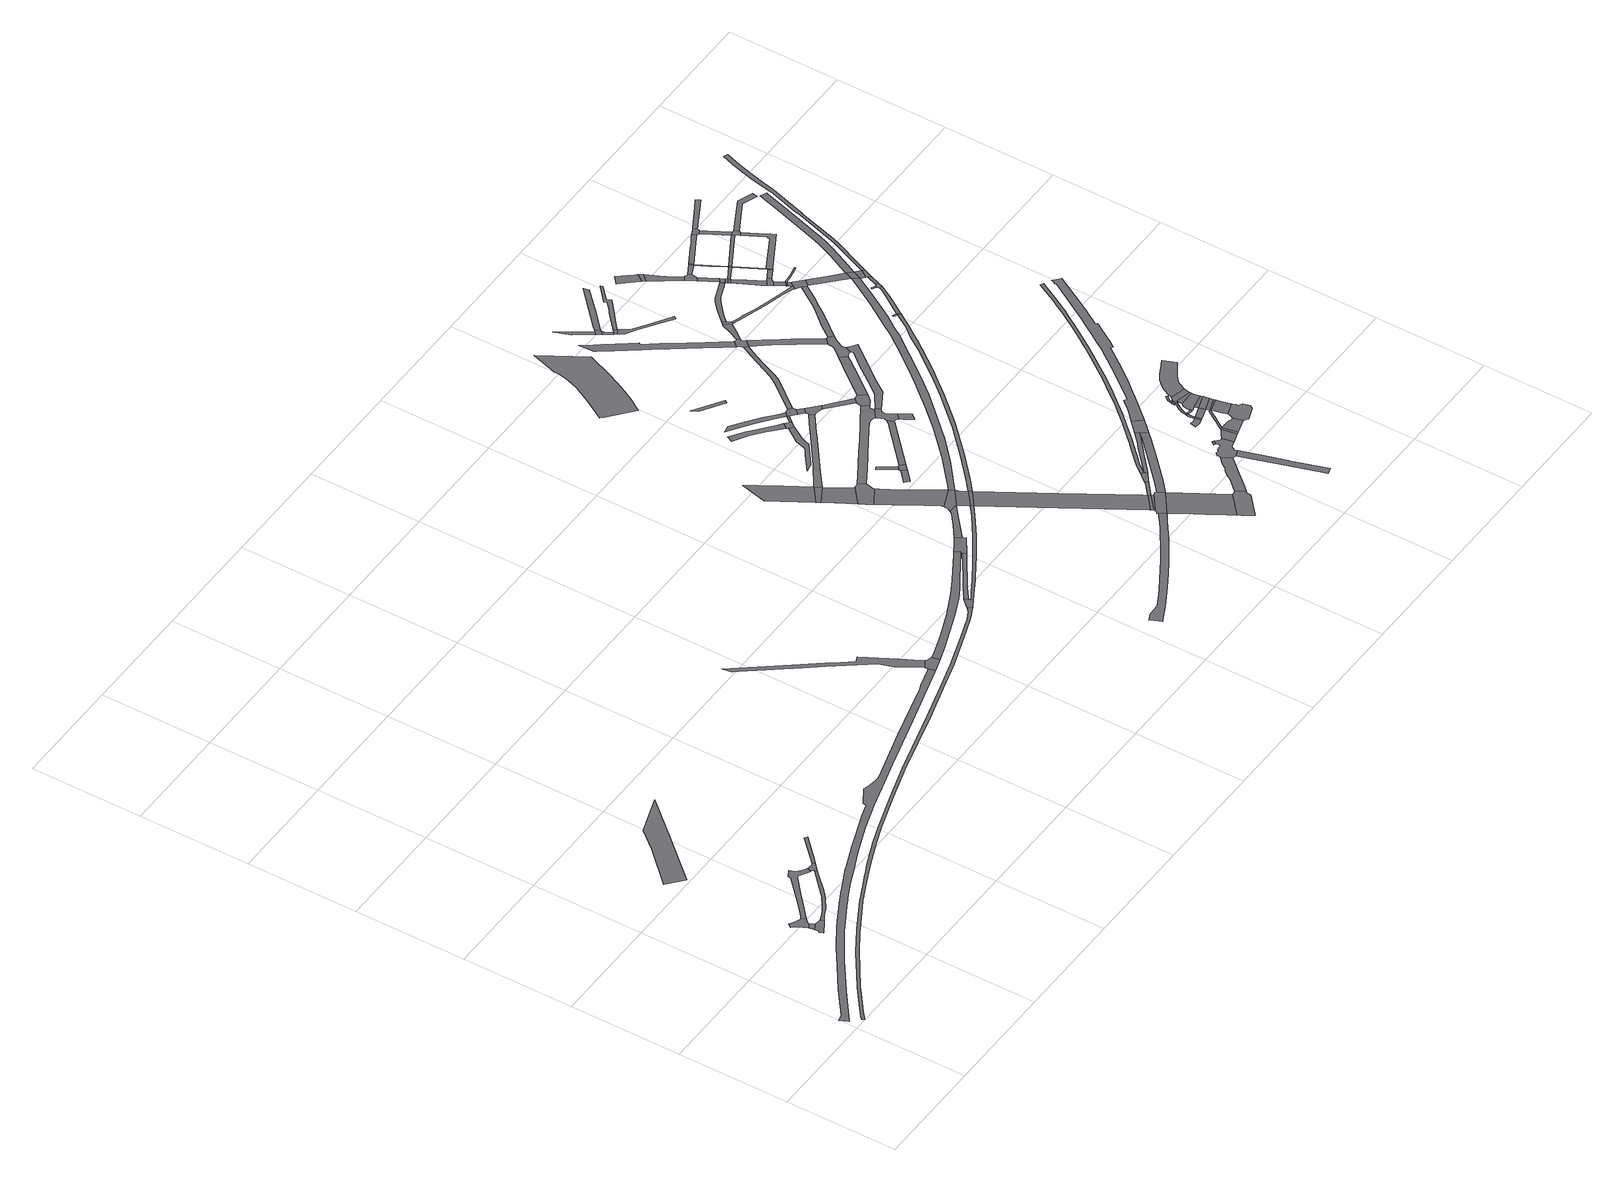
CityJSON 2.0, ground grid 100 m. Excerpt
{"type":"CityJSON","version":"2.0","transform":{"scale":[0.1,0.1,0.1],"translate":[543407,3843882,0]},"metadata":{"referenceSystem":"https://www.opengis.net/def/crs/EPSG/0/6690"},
"CityObjects":{
"road1":{"type":"Road","geometry":[{"type":"MultiSurface","lod":"1","boundaries":[[[0,1,2,3,4,5,6,7,8,9,10,11,12,13,14]]]}]},
"road2":{"type":"Road","geometry":[{"type":"MultiSurface","lod":"1","boundaries":[[[15,16,11,10,17,18,19,20]]]}]},
"road3":{"type":"Road","geometry":[{"type":"MultiSurface","lod":"1","boundaries":[[[21,22,20,19,23,24,25,26,27,28,29,30]]]}]},
"road4":{"type":"Road","geometry":[{"type":"MultiSurface","lod":"1","boundaries":[[[31,32,33,34,35,36,37,38,39,40,41,42,43,14,13,44,45,46,47,48,49,50,51,52,53,54,55,56]]]}]},
"road5":{"type":"Road","geometry":[{"type":"MultiSurface","lod":"1","boundaries":[[[57,58,59,60,61,62,63,64,65,66,67,30,29,68,69,70,71,72,73,74,75,76,77,78,79]]]}]},
"road6":{"type":"Road","attributes":{"RoadStructureAttribute.sectionType":"1"},"geometry":[{"type":"MultiSurface","lod":"1","boundaries":[[[80,81,82,83,84,85]]]}]},
"road7":{"type":"Road","geometry":[{"type":"MultiSurface","lod":"1","boundaries":[[[86,87,88,56,55,89,90,91,57,79,92]]]}]},
"road8":{"type":"Road","geometry":[{"type":"MultiSurface","lod":"1","boundaries":[[[93,94,95,96,97,86,92]]]}]},
"road9":{"type":"Road","attributes":{"RoadStructureAttribute.sectionType":"1"},"geometry":[{"type":"MultiSurface","lod":"1","boundaries":[[[98,99,100,101,102,103,104,105,106,107,108,109,110,111,112,113,114,115,116,117,118,119,120,121,122,123,124,125,126,127,128,129,130,131,132,133,134,135,136,137,138,139,140,141,142,143,144,145,146,147,148,149,150,151,152,153,154]]]}]},
"road10":{"type":"Road","attributes":{"RoadStructureAttribute.sectionType":"1"},"geometry":[{"type":"MultiSurface","lod":"1","boundaries":[[[155,156,157,158,159,160,161,162,163,164,165,166,167,168,169,170,171,172,173,174,175,176,177,178,179,180,181,182,183,184,185,186,187,188,189,190,191,192,193,194,195,196,197,198,199,200,201,202,203,204,205,206,207,208,209]]]}]},
"road11":{"type":"Road","attributes":{"RoadStructureAttribute.sectionType":"1"},"geometry":[{"type":"MultiSurface","lod":"1","boundaries":[[[210,211,212,213,214,215,216,217,218,219,220,221,222,223,224,225]]]}]},
"road12":{"type":"Road","geometry":[{"type":"MultiSurface","lod":"1","boundaries":[[[226,227,225,224,228,98,154,229,230]]]}]},
"road13":{"type":"Road","attributes":{"RoadStructureAttribute.sectionType":"1"},"geometry":[{"type":"MultiSurface","lod":"1","boundaries":[[[231,232,233,234,235,236,237,238,239,230,229,240,241,242,243,244,245]]]}]},
"road14":{"type":"Road","geometry":[{"type":"MultiSurface","lod":"1","boundaries":[[[246,247,155,209,248,249,250,251]]]}]},
"road15":{"type":"Road","attributes":{"RoadStructureAttribute.sectionType":"1"},"geometry":[{"type":"MultiSurface","lod":"1","boundaries":[[[252,253,254,246,251,255,256,257,258,259,260,261]]]}]},
"road16":{"type":"Road","attributes":{"RoadStructureAttribute.sectionType":"1"},"geometry":[{"type":"MultiSurface","lod":"1","boundaries":[[[262,263,264,265,266,267,268,269,270,249,248,271,272,273,274,275,276,277,278]]]}]},
"road17":{"type":"Road","geometry":[{"type":"MultiSurface","lod":"1","boundaries":[[[279,280,281,231,245,252,261,282,283]]]}]},
"road18":{"type":"Road","attributes":{"function":"3","RoadStructureAttribute.sectionType":"1"},"geometry":[{"type":"MultiSurface","lod":"1","boundaries":[[[284,285,286,287,288,289,290,291,292,293,294,295,296,297,298,299,300,301,302,303,304,305,306,307,308,309,310,311,312,313,314,315,316,317,318,319,320,321]]]}]},
"road19":{"type":"Road","attributes":{"function":"2","RoadStructureAttribute.sectionType":"1"},"geometry":[{"type":"MultiSurface","lod":"1","boundaries":[[[322,323,324,325,326,327]]]}]},
"road20":{"type":"Road","attributes":{"RoadStructureAttribute.sectionType":"1"},"geometry":[{"type":"MultiSurface","lod":"1","boundaries":[[[328,329,330,279,283,331,332]]]}]},
"road21":{"type":"Road","geometry":[{"type":"MultiSurface","lod":"1","boundaries":[[[327,326,333,334]]]}]},
"road22":{"type":"Road","attributes":{"function":"2","RoadStructureAttribute.sectionType":"1"},"geometry":[{"type":"MultiSurface","lod":"1","boundaries":[[[335,336,337,334,333,338,339,340]]]}]},
"road23":{"type":"Road","geometry":[{"type":"MultiSurface","lod":"1","boundaries":[[[341,342,340,339,343,344,345,346,347,348,349,350]]]}]},
"road24":{"type":"Road","attributes":{"function":"2","RoadStructureAttribute.sectionType":"1"},"geometry":[{"type":"MultiSurface","lod":"1","boundaries":[[[351,352,353,346,345,354,355,356,357,358,359]]]}]},
"road25":{"type":"Road","geometry":[{"type":"MultiSurface","lod":"1","boundaries":[[[359,358,360,361,328,332,362]]]}]},
"road26":{"type":"Road","attributes":{"RoadStructureAttribute.sectionType":"1"},"geometry":[{"type":"MultiSurface","lod":"1","boundaries":[[[363,364,365,362,332,366,367,262,368]]]}]},
"road27":{"type":"Road","geometry":[{"type":"MultiSurface","lod":"1","boundaries":[[[368,262,278,369]]]}]},
"road28":{"type":"Road","geometry":[{"type":"MultiSurface","lod":"1","boundaries":[[[370,371,372,373]]]}]},
"road29":{"type":"Road","geometry":[{"type":"MultiSurface","lod":"1","boundaries":[[[374,375,376,377,378]]]}]},
"road30":{"type":"Road","attributes":{"function":"2","RoadStructureAttribute.sectionType":"7"},"geometry":[{"type":"MultiSurface","lod":"1","boundaries":[[[379,380,369,278,381,382,383]]]}]},
"road31":{"type":"Road","attributes":{"RoadStructureAttribute.sectionType":"1"},"geometry":[{"type":"MultiSurface","lod":"1","boundaries":[[[384,385,386,387,388,389,390,391,392,393,394,395,396,397]]]}]},
"road32":{"type":"Road","attributes":{"RoadStructureAttribute.sectionType":"1"},"geometry":[{"type":"MultiSurface","lod":"1","boundaries":[[[398,399,400,401,327,334,402,403,404,405]]]}]},
"road33":{"type":"Road","geometry":[{"type":"MultiSurface","lod":"1","boundaries":[[[406,407,378,377,408,370,373,409]]]}]},
"road34":{"type":"Road","attributes":{"RoadStructureAttribute.sectionType":"1"},"geometry":[{"type":"MultiSurface","lod":"1","boundaries":[[[410,411,412,413,414,415,416,417,418]]]}]},
"road35":{"type":"Road","geometry":[{"type":"MultiSurface","lod":"1","boundaries":[[[383,382,419,420]]]}]},
"road36":{"type":"Road","attributes":{"function":"2","RoadStructureAttribute.sectionType":"7"},"geometry":[{"type":"MultiSurface","lod":"1","boundaries":[[[421,420,419,422,423,424]]]}]},
"road37":{"type":"Road","attributes":{"RoadStructureAttribute.sectionType":"1"},"geometry":[{"type":"MultiSurface","lod":"1","boundaries":[[[425,426,427,428,429,341,350,430,431,432,433,434,435,436,437,438,439,440,441]]]}]},
"road38":{"type":"Road","attributes":{"RoadStructureAttribute.sectionType":"1"},"geometry":[{"type":"MultiSurface","lod":"1","boundaries":[[[442,443,444,445,446,447,448,449,450,451,452,453,454]]]}]},
"road39":{"type":"Road","geometry":[{"type":"MultiSurface","lod":"1","boundaries":[[[455,456,457,458,459,424,423,460,461,462,463,464,284,321,465,466]]]}]},
"road40":{"type":"Road","geometry":[{"type":"MultiSurface","lod":"1","boundaries":[[[418,417,467,384,397,468,469,470]]]}]},
"road41":{"type":"Road","attributes":{"RoadStructureAttribute.sectionType":"1"},"geometry":[{"type":"MultiSurface","lod":"1","boundaries":[[[471,472,473,474,475,476,477,478,479,480,481,482,483,484,485]]]}]},
"road42":{"type":"Road","attributes":{"function":"2","RoadStructureAttribute.sectionType":"1"},"geometry":[{"type":"MultiSurface","lod":"1","boundaries":[[[465,321,486,487,488,489,490,491,492,493,494,495,496,497]]]}]},
"road43":{"type":"Road","attributes":{"RoadStructureAttribute.sectionType":"1"},"geometry":[{"type":"MultiSurface","lod":"1","boundaries":[[[498,499,500,501]]]}]},
"road44":{"type":"Road","geometry":[{"type":"MultiSurface","lod":"1","boundaries":[[[502,503,406,409,504,505]]]}]},
"road45":{"type":"Road","attributes":{"RoadStructureAttribute.sectionType":"1"},"geometry":[{"type":"MultiSurface","lod":"1","boundaries":[[[453,470,469,506,507]]]}]},
"road46":{"type":"Road","attributes":{"RoadStructureAttribute.sectionType":"1"},"geometry":[{"type":"MultiSurface","lod":"1","boundaries":[[[508,509,510,383,420,511,512]]]}]},
"road47":{"type":"Road","geometry":[{"type":"MultiSurface","lod":"1","boundaries":[[[513,514,515,497,496,516,517,518,519,520]]]}]},
"road48":{"type":"Road","geometry":[{"type":"MultiSurface","lod":"1","boundaries":[[[521,454,453,507,522,523,524]]]}]},
"road49":{"type":"Road","attributes":{"RoadStructureAttribute.sectionType":"1"},"geometry":[{"type":"MultiSurface","lod":"1","boundaries":[[[523,522,525,526]]]}]},
"road50":{"type":"Road","geometry":[{"type":"MultiSurface","lod":"1","boundaries":[[[527,528,529,508,512,530,531,532]]]}]},
"road51":{"type":"Road","geometry":[{"type":"MultiSurface","lod":"1","boundaries":[[[526,525,533,398,405,534,535,536]]]}]},
"road52":{"type":"Road","geometry":[{"type":"MultiSurface","lod":"1","boundaries":[[[537,438,437,538,539,540,541,502,505,542,543,544,545,546,547,548,549]]]}]},
"road53":{"type":"Road","attributes":{"RoadStructureAttribute.sectionType":"1"},"geometry":[{"type":"MultiSurface","lod":"1","boundaries":[[[550,536,535,551,552,553]]]}]},
"road54":{"type":"Road","geometry":[{"type":"MultiSurface","lod":"1","boundaries":[[[554,555,556,544,543]]]}]},
"road55":{"type":"Road","attributes":{"function":"3","RoadStructureAttribute.sectionType":"1"},"geometry":[{"type":"MultiSurface","lod":"1","boundaries":[[[557,558,559,560,561,562,563,466,465,564,565,566,567,568,569,570,571]]]}]},
"road56":{"type":"Road","attributes":{"RoadStructureAttribute.sectionType":"1"},"geometry":[{"type":"MultiSurface","lod":"1","boundaries":[[[572,573,574,575,576,577,578,579,580,513,520,581,582,583]]]}]},
"road57":{"type":"Road","geometry":[{"type":"MultiSurface","lod":"1","boundaries":[[[584,553,552,425,441,585,586]]]}]},
"road58":{"type":"Road","attributes":{"RoadStructureAttribute.sectionType":"1"},"geometry":[{"type":"MultiSurface","lod":"1","boundaries":[[[587,588,589,590,591,592,532,531,593,594,595,596,557]]]}]},
"road59":{"type":"Road","attributes":{"RoadStructureAttribute.sectionType":"1"},"geometry":[{"type":"MultiSurface","lod":"1","boundaries":[[[597,598,599,600,601,602,603,521,524,604,605,606,607,608,609]]]}]},
"road60":{"type":"Road","attributes":{"RoadStructureAttribute.sectionType":"1"},"geometry":[{"type":"MultiSurface","lod":"1","boundaries":[[[610,611,612,613,614,615]]]}]},
"road61":{"type":"Road","attributes":{"RoadStructureAttribute.sectionType":"1"},"geometry":[{"type":"MultiSurface","lod":"1","boundaries":[[[616,617,618,619,620,621,622,623,624,625,626,627,628,368,369,629,630,631,632,633,634,635,636,637,638,639,640,641,642]]]}]},
"road62":{"type":"Road","geometry":[{"type":"MultiSurface","lod":"1","boundaries":[[[643,615,614,644,645,646]]]}]},
"road63":{"type":"Road","attributes":{"RoadStructureAttribute.sectionType":"1"},"geometry":[{"type":"MultiSurface","lod":"1","boundaries":[[[647,648,649,650,651,652,653,654,655,656,657,658,659,660,661,662,663,664,665,666,667,668,669,670]]]}]},
"road64":{"type":"Road","attributes":{"RoadStructureAttribute.sectionType":"1"},"geometry":[{"type":"MultiSurface","lod":"1","boundaries":[[[671,672,673,674,645,644,675,676,677,678]]]}]},
"road65":{"type":"Road","geometry":[{"type":"MultiSurface","lod":"1","boundaries":[[[679,680,678,677,681,682]]]}]},
"road66":{"type":"Road","attributes":{"RoadStructureAttribute.sectionType":"1"},"geometry":[{"type":"MultiSurface","lod":"1","boundaries":[[[683,684,685,686,687,688,689,690,691,692,693,694,695]]]}]},
"road67":{"type":"Road","attributes":{"RoadStructureAttribute.sectionType":"1"},"geometry":[{"type":"MultiSurface","lod":"1","boundaries":[[[696,697,584,586,698,699,700]]]}]},
"road68":{"type":"Road","geometry":[{"type":"MultiSurface","lod":"1","boundaries":[[[701,702,703,704,705,706,707,708,709,710,711,712,713,714,715,716,717,718,719,720,721,722,723,724,725,726,727,728,729,730,572,583,688,687,731,732,733,734]]]}]},
"road69":{"type":"Road","attributes":{"RoadStructureAttribute.sectionType":"1"},"geometry":[{"type":"MultiSurface","lod":"1","boundaries":[[[735,736,737,738,739,740,741,742,743,744,745,746,747,359,362,748,749,750,751,752,753,754,755,756,757,758,759,760,761,762,763]]]}]},
"road70":{"type":"Road","geometry":[{"type":"MultiSurface","lod":"1","boundaries":[[[764,765,766,767,768,769,770,771,772,773,774,537,549]]]}]},
"road71":{"type":"Road","geometry":[{"type":"MultiSurface","lod":"1","boundaries":[[[775,776,704,703]]]}]},
"road72":{"type":"Road","geometry":[{"type":"MultiSurface","lod":"1","boundaries":[[[777,778,779,587,557,571,780,781]]]}]},
"road73":{"type":"Road","attributes":{"RoadStructureAttribute.sectionType":"1"},"geometry":[{"type":"MultiSurface","lod":"1","boundaries":[[[782,783,784,785,786,787,788,789,790,682,681]]]}]},
"road74":{"type":"Road","geometry":[{"type":"MultiSurface","lod":"1","boundaries":[[[791,792,793,670,669,794,795,597,609,796,797,798,799,800]]]}]},
"road75":{"type":"Road","attributes":{"RoadStructureAttribute.sectionType":"1"},"geometry":[{"type":"MultiSurface","lod":"1","boundaries":[[[801,802,803,643,646,804,805,806,807]]]}]},
"road76":{"type":"Road","attributes":{"RoadStructureAttribute.sectionType":"1"},"geometry":[{"type":"MultiSurface","lod":"1","boundaries":[[[808,809,810,811,734,733,812]]]}]},
"road77":{"type":"Road","attributes":{"RoadStructureAttribute.sectionType":"1"},"geometry":[{"type":"MultiSurface","lod":"1","boundaries":[[[813,814,815,816,817,818,679,682,819,820,821,822,823,824,825]]]}]},
"road78":{"type":"Road","geometry":[{"type":"MultiSurface","lod":"1","boundaries":[[[826,808,812,827,828]]]}]},
"road79":{"type":"Road","attributes":{"RoadStructureAttribute.sectionType":"1"},"geometry":[{"type":"MultiSurface","lod":"1","boundaries":[[[829,830,831,796,609,832,833,834,835,836]]]}]},
"road80":{"type":"Road","attributes":{"RoadStructureAttribute.sectionType":"1"},"geometry":[{"type":"MultiSurface","lod":"1","boundaries":[[[837,838,839,800,799,840,841,842]]]}]},
"road81":{"type":"Road","geometry":[{"type":"MultiSurface","lod":"1","boundaries":[[[843,844,845,846,847,848,849,850,851,852]]]}]},
"road82":{"type":"Road","geometry":[{"type":"MultiSurface","lod":"1","boundaries":[[[836,835,853,696,700,854,855,769,768,856,857,858,859,860]]]}]},
"road83":{"type":"Road","geometry":[{"type":"MultiSurface","lod":"1","boundaries":[[[861,843,852,862]]]}]},
"road84":{"type":"Road","geometry":[{"type":"MultiSurface","lod":"1","boundaries":[[[863,864,865,866,843,861,867,868,869,870]]]}]},
"road85":{"type":"Road","attributes":{"RoadStructureAttribute.sectionType":"1"},"geometry":[{"type":"MultiSurface","lod":"1","boundaries":[[[871,872,873,874,875,876,877,878,879,880,881,828,827,882,883]]]}]},
"road86":{"type":"Road","geometry":[{"type":"MultiSurface","lod":"1","boundaries":[[[884,837,842,885,886,887]]]}]},
"road87":{"type":"Road","geometry":[{"type":"MultiSurface","lod":"1","boundaries":[[[888,863,870,889]]]}]},
"road88":{"type":"Road","geometry":[{"type":"MultiSurface","lod":"1","boundaries":[[[890,891,892,893,894,826,828,895,896,897,898,899]]]}]},
"road89":{"type":"Road","geometry":[{"type":"MultiSurface","lod":"1","boundaries":[[[900,901,902,903,904,905,889,870,906,907,908,909,910]]]}]},
"road90":{"type":"Road","geometry":[{"type":"MultiSurface","lod":"1","boundaries":[[[911,861,862,912]]]}]},
"road91":{"type":"Road","geometry":[{"type":"MultiSurface","lod":"1","boundaries":[[[913,914,915,916,888,889,917,918,919,920]]]}]},
"road92":{"type":"Road","geometry":[{"type":"MultiSurface","lod":"1","boundaries":[[[921,913,920,922,923]]]}]},
"road93":{"type":"Road","geometry":[{"type":"MultiSurface","lod":"1","boundaries":[[[924,925,921,923,926,927,928]]]}]},
"road94":{"type":"Road","geometry":[{"type":"MultiSurface","lod":"1","boundaries":[[[929,924,928,930]]]}]},
"road95":{"type":"Road","geometry":[{"type":"MultiSurface","lod":"1","boundaries":[[[931,932,923,922]]]}]},
"road96":{"type":"Road","geometry":[{"type":"MultiSurface","lod":"1","boundaries":[[[930,928,933,934]]]}]},
"road97":{"type":"Road","geometry":[{"type":"MultiSurface","lod":"1","boundaries":[[[935,936,937,938,939,940,929,930]]]}]},
"road98":{"type":"Road","geometry":[{"type":"MultiSurface","lod":"1","boundaries":[[[941,942,943,944,945,946,947,900,910,948,949,950,951]]]}]},
"road99":{"type":"Road","geometry":[{"type":"MultiSurface","lod":"1","boundaries":[[[952,953,954,955,956,957,958,883,882,959,960,961,962]]]}]},
"road100":{"type":"Road","attributes":{"RoadStructureAttribute.sectionType":"1"},"geometry":[{"type":"MultiSurface","lod":"1","boundaries":[[[963,964,899,965,966,967,955,954]]]}]},
"road101":{"type":"Road","attributes":{"RoadStructureAttribute.sectionType":"1"},"geometry":[{"type":"MultiSurface","lod":"1","boundaries":[[[968,912,890,969]]]}]},
"road102":{"type":"Road","geometry":[{"type":"MultiSurface","lod":"1","boundaries":[[[969,890,899,964]]]}]},
"road103":{"type":"Road","geometry":[{"type":"MultiSurface","lod":"1","boundaries":[[[970,911,912,968]]]}]},
"road104":{"type":"Road","attributes":{"RoadStructureAttribute.sectionType":"1"},"geometry":[{"type":"MultiSurface","lod":"1","boundaries":[[[951,950,911,970]]]}]},
"road105":{"type":"Road","attributes":{"RoadStructureAttribute.sectionType":"1"},"geometry":[{"type":"MultiSurface","lod":"1","boundaries":[[[971,972,943,942,973]]]}]},
"road106":{"type":"Road","attributes":{"RoadStructureAttribute.sectionType":"1"},"geometry":[{"type":"MultiSurface","lod":"1","boundaries":[[[974,975,976,977,978,979,980,981,982,983,984,985,986,987,988,989,990,991,992,993,994,995,996,997,998,999,527,532,1000,1001,1002,1003,1004,1005,1006,1007,1008,1009,1010,1011,1012,1013,1014,1015,1016,1017,1018,1019,1020,1021,1022,1023,1024,1025,1026,1027]]]}]},
"road107":{"type":"Road","geometry":[{"type":"MultiSurface","lod":"1","boundaries":[[[1028,1029,1030,1031,934,933,1032,1033,971,973,1034,1035]]]}]},
"road108":{"type":"Road","attributes":{"RoadStructureAttribute.sectionType":"1"},"geometry":[{"type":"MultiSurface","lod":"1","boundaries":[[[1036,1037,1038,1039,1040,1041,1042,1043,884,887,1044,1045,1046,1047,1048,1049,1050,1051]]]}]},
"road109":{"type":"Road","attributes":{"RoadStructureAttribute.sectionType":"1"},"geometry":[{"type":"MultiSurface","lod":"1","boundaries":[[[1052,1053,1054,1055,1056,1057]]]}]},
"road110":{"type":"Road","attributes":{"RoadStructureAttribute.sectionType":"1"},"geometry":[{"type":"MultiSurface","lod":"1","boundaries":[[[1058,1059,1060,1061,1062,1063,1064,886,885,1065,1066,1067,1068,1069,1070,1071,1072,1073,1074]]]}]},
"road111":{"type":"Road","geometry":[{"type":"MultiSurface","lod":"1","boundaries":[[[1057,1056,1075,1076]]]}]},
"road112":{"type":"Road","attributes":{"RoadStructureAttribute.sectionType":"1"},"geometry":[{"type":"MultiSurface","lod":"1","boundaries":[[[1077,1078,1079,1080,1081,1082,860,859,1083,1084,1085,1086,1087,1088,1089]]]}]},
"road113":{"type":"Road","attributes":{"RoadStructureAttribute.sectionType":"1"},"geometry":[{"type":"MultiSurface","lod":"1","boundaries":[[[1090,1091,1092,1093,1094,1095,1096,1076,1075,1097,1098,1099,1100,1101,1102,1103]]]}]},
"road114":{"type":"Road","geometry":[{"type":"MultiSurface","lod":"1","boundaries":[[[1104,1105,1106,1107,1108,1109,1110,1111,1112,1113,1028,1035,1114,1115,1116,1117,1118,1119,1120,1121]]]}]},
"road115":{"type":"Road","geometry":[{"type":"MultiSurface","lod":"1","boundaries":[[[1122,1123,1103,1102,1124,1125,1126,1127,1128]]]}]},
"road116":{"type":"Road","attributes":{"RoadStructureAttribute.sectionType":"1"},"geometry":[{"type":"MultiSurface","lod":"1","boundaries":[[[1129,1125,1124,1130,1131]]]}]},
"road117":{"type":"Road","geometry":[{"type":"MultiSurface","lod":"1","boundaries":[[[1132,1133,616,1134]]]}]},
"road118":{"type":"Road","geometry":[{"type":"MultiSurface","lod":"1","boundaries":[[[1135,1136,1131,1130,1036,1051,1137],[1138,1139,1140,1141]]]}]},
"road119":{"type":"Road","geometry":[{"type":"MultiSurface","lod":"1","boundaries":[[[1142,1135,1137,1143,1144]]]}]},
"road120":{"type":"Road","geometry":[{"type":"MultiSurface","lod":"1","boundaries":[[[1144,1143,1145,1146]]]}]},
"road121":{"type":"Road","geometry":[{"type":"MultiSurface","lod":"1","boundaries":[[[1134,616,642,1147]]]}]},
"road122":{"type":"Road","attributes":{"RoadStructureAttribute.sectionType":"1"},"geometry":[{"type":"MultiSurface","lod":"1","boundaries":[[[1148,1149,1150,1151,1146,1145,1152,1153,1154]]]}]},
"road123":{"type":"Road","attributes":{"function":"3","RoadStructureAttribute.sectionType":"1"},"geometry":[{"type":"MultiSurface","lod":"1","boundaries":[[[1155,1156,1157,1158,1159,1160,1161,1162,1163,1164,1165,1166,1167,1168,1169,1170,1171,1172,1173,777,781,1174,1175,1176,1177,1178,1179,1180,1181,1182,1183,1184,1185,1186,1187,1188,1189,1190,1191,1192,1193]]]}]},
"road124":{"type":"Road","attributes":{"RoadStructureAttribute.sectionType":"1"},"geometry":[{"type":"MultiSurface","lod":"1","boundaries":[[[1194,1128,1127,1195]]]}]},
"road125":{"type":"Road","geometry":[{"type":"MultiSurface","lod":"1","boundaries":[[[1196,1197,1154,1153,1198,1199,1200,1201]]]}]},
"road126":{"type":"Road","attributes":{"RoadStructureAttribute.sectionType":"1"},"geometry":[{"type":"MultiSurface","lod":"1","boundaries":[[[1202,1199,1198,1203,1204]]]}]},
"road127":{"type":"Road","attributes":{"RoadStructureAttribute.sectionType":"1"},"geometry":[{"type":"MultiSurface","lod":"1","boundaries":[[[1205,1144,1146,1206]]]}]},
"road128":{"type":"Road","geometry":[{"type":"MultiSurface","lod":"1","boundaries":[[[1207,1204,1203,1208,1209]]]}]},
"road129":{"type":"Road","attributes":{"RoadStructureAttribute.sectionType":"1"},"geometry":[{"type":"MultiSurface","lod":"1","boundaries":[[[1210,1209,1208,1211,1074,1212]]]}]},
"road130":{"type":"Road","geometry":[{"type":"MultiSurface","lod":"1","boundaries":[[[1213,1194,1195,1214]]]}]},
"road131":{"type":"Road","geometry":[{"type":"MultiSurface","lod":"1","boundaries":[[[1215,1212,1074,1073,1077,1089,1216,1217]]]}]},
"road132":{"type":"Road","attributes":{"RoadStructureAttribute.sectionType":"1"},"geometry":[{"type":"MultiSurface","lod":"1","boundaries":[[[1218,1214,1195,1219,1220,1221]]]}]},
"road133":{"type":"Road","attributes":{"RoadStructureAttribute.sectionType":"1"},"geometry":[{"type":"MultiSurface","lod":"1","boundaries":[[[1222,1223,1224,1225,1134,1147,1226,1227,1228,1229,1230]]]}]},
"road134":{"type":"Road","geometry":[{"type":"MultiSurface","lod":"1","boundaries":[[[1221,1220,1231,1205,1206,1232]]]}]},
"road135":{"type":"Road","geometry":[{"type":"MultiSurface","lod":"1","boundaries":[[[1233,1196,1201,1234]]]}]},
"road136":{"type":"Road","attributes":{"RoadStructureAttribute.sectionType":"1"},"geometry":[{"type":"MultiSurface","lod":"1","boundaries":[[[1232,1206,1235,1233,1234,1236,1237]]]}]},
"road137":{"type":"Road","geometry":[{"type":"MultiSurface","lod":"1","boundaries":[[[1238,1239,1240,1241,1242,1243,1244,1207,1209]]]}]},
"road138":{"type":"Road","attributes":{"RoadStructureAttribute.sectionType":"1"},"geometry":[{"type":"MultiSurface","lod":"1","boundaries":[[[1245,1246,1217,1216,1247,1248,1249]]]}]},
"road139":{"type":"Road","geometry":[{"type":"MultiSurface","lod":"1","boundaries":[[[1250,1251,1252,1253]]]}]},
"road140":{"type":"Road","attributes":{"RoadStructureAttribute.sectionType":"1"},"geometry":[{"type":"MultiSurface","lod":"1","boundaries":[[[1254,1255,1256,1257,1213,1214,1258,1259]]]}]},
"road141":{"type":"Road","geometry":[{"type":"MultiSurface","lod":"1","boundaries":[[[1260,1261,1262,1253,1252,1263,1264,1222,1230,1265]]]}]},
"road142":{"type":"Road","attributes":{"RoadStructureAttribute.sectionType":"1"},"geometry":[{"type":"MultiSurface","lod":"1","boundaries":[[[1266,1260,1265,1267]]]}]},
"road143":{"type":"Road","geometry":[{"type":"MultiSurface","lod":"1","boundaries":[[[1249,1248,735,763,1268]]]}]},
"road144":{"type":"Road","attributes":{"RoadStructureAttribute.sectionType":"1"},"geometry":[{"type":"MultiSurface","lod":"1","boundaries":[[[1269,1221,1232,1270]]]}]},
"road145":{"type":"Road","attributes":{"RoadStructureAttribute.sectionType":"7"},"geometry":[{"type":"MultiSurface","lod":"1","boundaries":[[[1271,1272,1268,763,1273,1274]]]}]},
"road146":{"type":"Road","geometry":[{"type":"MultiSurface","lod":"1","boundaries":[[[1274,1273,1266,1267,1275]]]}]},
"road147":{"type":"Road","attributes":{"RoadStructureAttribute.sectionType":"1"},"geometry":[{"type":"MultiSurface","lod":"1","boundaries":[[[1276,1277,1278,1279,1280,1281,1282,1283,1284,1285,1286,1287,1288,1289,1237,1236]]]}]},
"road148":{"type":"Road","geometry":[{"type":"MultiSurface","lod":"1","boundaries":[[[1290,1291,1254,1259,1292,1293,1294,1295,1296]]]}]},
"road149":{"type":"Road","attributes":{"RoadStructureAttribute.sectionType":"1"},"geometry":[{"type":"MultiSurface","lod":"1","boundaries":[[[1297,1294,1293,1298,1269,1299]]]}]},
"road150":{"type":"Road","geometry":[{"type":"MultiSurface","lod":"1","boundaries":[[[1299,1269,1270,1300,1285,1284,1301,1302]]]}]},
"road151":{"type":"Road","attributes":{"RoadStructureAttribute.sectionType":"1"},"geometry":[{"type":"MultiSurface","lod":"1","boundaries":[[[1303,1304,1305,1306,1307,1290,1296]]]}]},
"road152":{"type":"Road","attributes":{"RoadStructureAttribute.sectionType":"1"},"geometry":[{"type":"MultiSurface","lod":"1","boundaries":[[[1308,1309,1310,1311,1312,1313,1314,1315,1316,1249,1268,1317,1318,1319,1320,1321,1322,1323,1324,1325,1326,1327,1328]]]}]},
"road153":{"type":"Road","attributes":{"RoadStructureAttribute.sectionType":"1"},"geometry":[{"type":"MultiSurface","lod":"1","boundaries":[[[1329,1302,1301,1330,1331,1332]]]}]},
"road154":{"type":"Road","attributes":{"RoadStructureAttribute.sectionType":"1"},"geometry":[{"type":"MultiSurface","lod":"1","boundaries":[[[1333,1334,1335,1336,1337,1338,1339,1340,1341,1342,1343,1344,1345,1346,1274,1275,1347,1348,1349,1350,1351,1352,1353,1354,1355,1356,1357,1358,1359,1360,1361,1362]]]}]}
},
"vertices":[
[796,1048,0],[787,1051,0],[780,1053,0],[751,1069,0],[715,1090,0],[690,1057,0],[709,1036,0],[710,1034,0],[713,1028,0],[745,971,0],[759,936,0],[801,960,0],[811,983,0],[837,1007,0],[813,1046,0],
[807,945,0],[807,946,0],[764,919,0],[770,904,0],[772,892,0],[827,920,0],
[864,909,0],[851,913,0],[775,878,0],[775,867,0],[773,851,0],[761,838,0],[776,807,0],[880,871,0],[898,882,0],[887,909,0],
[1293,1327,0],[1269,1348,0],[1263,1353,0],[1243,1376,0],[1235,1401,0],[1230,1424,0],[1168,1390,0],[1165,1362,0],[940,1150,0],[901,1116,0],[841,1063,0],[835,1058,0],[834,1057,0],[915,1077,0],[919,1080,0],[958,1115,0],[1048,1196,0],[1182,1312,0],[1199,1324,0],[1210,1325,0],[1223,1324,0],[1240,1314,0],[1246,1310,0],[1283,1288,0],[1312,1275,0],[1328,1311,0],
[1330,1250,0],[1149,1075,0],[1131,1058,0],[1124,1051,0],[1119,1046,0],[1109,1039,0],[1105,1036,0],[1052,999,0],[1036,988,0],[981,952,0],[918,920,0],[946,911,0],[1018,945,0],[1027,951,0],[1106,1004,0],[1116,1013,0],[1122,1017,0],[1140,1033,0],[1150,1041,0],[1175,1063,0],[1186,1072,0],[1303,1193,0],[1345,1234,0],
[1038,2400,0],[1333,2736,0],[996,2622,0],[854,2455,0],[566,2155,0],[703,2030,0],
[1396,1314,0],[1373,1306,0],[1357,1306,0],[1324,1270,0],[1329,1267,0],[1335,1264,0],[1412,1298,0],
[1461,1344,0],[1501,1383,0],[1628,1505,0],[1604,1521,0],[1501,1418,0],
[3747,1757,0],[3731,1750,0],[3557,1706,0],[3514,1688,0],[3454,1671,0],[2984,1548,0],[2563,1429,0],[2492,1411,0],[2463,1411,0],[2419,1416,0],[2368,1423,0],[2324,1436,0],[2184,1352,0],[2177,1316,0],[2069,1285,0],[1720,1158,0],[1503,1069,0],[1480,1060,0],[1332,989,0],[1253,952,0],[1226,939,0],[1193,923,0],[1180,917,0],[1166,910,0],[1028,837,0],[994,818,0],[885,756,0],[705,644,0],[692,636,0],[518,516,0],[300,366,0],[105,214,0],[62,184,0],[61,184,0],[3,167,0],[36,92,0],[317,300,0],[593,499,0],[619,517,0],[881,682,0],[974,735,0],[1127,821,0],[1193,855,0],[1210,863,0],[1270,893,0],[1303,909,0],[1360,938,0],[1403,956,0],[1504,999,0],[1687,1078,0],[1957,1183,0],[2217,1271,0],[2471,1342,0],[2673,1399,0],[3185,1538,0],[3743,1693,0],[3765,1700,0],
[4498,1882,0],[4461,1846,0],[4432,1832,0],[4390,1811,0],[4187,1743,0],[3879,1637,0],[3620,1564,0],[3280,1468,0],[2685,1314,0],[2360,1216,0],[2033,1111,0],[1845,1041,0],[1610,946,0],[1518,903,0],[1506,897,0],[1384,840,0],[1337,819,0],[1257,781,0],[1241,774,0],[1234,770,0],[955,615,0],[943,608,0],[730,479,0],[409,260,0],[400,254,0],[171,77,0],[136,49,0],[110,25,0],[120,2,0],[186,57,0],[350,184,0],[414,234,0],[744,458,0],[935,574,0],[967,593,0],[1245,748,0],[1252,751,0],[1270,760,0],[1355,799,0],[1404,822,0],[1506,870,0],[1547,889,0],[1620,923,0],[1855,1018,0],[2042,1088,0],[2367,1192,0],[2692,1290,0],[3287,1444,0],[3626,1540,0],[3886,1613,0],[4195,1719,0],[4399,1788,0],[4443,1809,0],[4475,1826,0],[4523,1848,0],
[3800,1860,0],[3719,2015,0],[3564,2296,0],[3513,2273,0],[3441,2371,0],[3368,2466,0],[3130,2778,0],[2877,3109,0],[2890,3021,0],[2918,2985,0],[3224,2589,0],[3334,2446,0],[3585,2118,0],[3625,1992,0],[3744,1790,0],[3814,1834,0],
[3848,1812,0],[3826,1819,0],[3749,1768,0],[3890,1740,0],[3869,1806,0],
[4979,2317,0],[4946,2296,0],[4791,2205,0],[4694,2149,0],[4562,2077,0],[4348,1973,0],[4125,1884,0],[3957,1829,0],[3900,1811,0],[4022,1781,0],[4371,1914,0],[4545,1993,0],[4647,2048,0],[4745,2109,0],[5007,2272,0],
[4568,1960,0],[4567,1960,0],[4599,1891,0],[4591,1912,0],[4583,1917,0],[4586,1925,0],
[4998,2250,0],[4793,2109,0],[4723,2063,0],[4592,1933,0],[4603,1941,0],[4650,1977,0],[4651,1977,0],[4698,2009,0],[4984,2202,0],[5016,2223,0],
[5489,2494,0],[5401,2425,0],[5207,2287,0],[5000,2153,0],[4959,2127,0],[4780,2018,0],[4672,1955,0],[4646,1939,0],[4614,1918,0],[4638,1913,0],[4657,1923,0],[4792,1998,0],[4947,2092,0],[5013,2132,0],[5221,2267,0],[5414,2405,0],[5503,2471,0],
[5111,2398,0],[5095,2387,0],[5036,2351,0],[5162,2321,0],[5148,2347,0],
[6212,1214,0],[6208,1211,0],[6147,1168,0],[6150,1163,0],[6133,1152,0],[6075,1112,0],[5998,1059,0],[5923,1009,0],[5842,956,0],[5763,905,0],[5681,855,0],[5578,792,0],[5489,741,0],[5431,708,0],[5359,670,0],[5313,646,0],[5311,651,0],[5201,641,0],[5149,616,0],[5169,574,0],[5196,519,0],[5234,538,0],[5350,595,0],[5444,645,0],[5540,700,0],[5605,737,0],[5676,779,0],[5775,839,0],[5865,896,0],[5931,940,0],[6000,985,0],[6055,1023,0],[6114,1066,0],[6167,1104,0],[6174,1108,0],[6206,1131,0],[6229,1147,0],[6248,1160,0],
[4882,3843,0],[4779,4013,0],[4722,4109,0],[4662,3871,0],[4866,3526,0],[5005,3635,0],
[5349,2591,0],[5323,2561,0],[5234,2487,0],[5372,2538,0],[5432,2588,0],
[4887,3490,0],[5035,3575,0],
[5165,3372,0],[5151,3388,0],[5093,3481,0],[4943,3393,0],[5030,3240,0],[5176,3363,0],
[5217,3367,0],[5192,3362,0],[5063,3183,0],[5076,3160,0],[5093,3133,0],[5244,3225,0],[5241,3238,0],[5249,3262,0],[5259,3300,0],[5259,3310,0],
[5303,3124,0],[5301,3127,0],[5260,3197,0],[5170,3006,0],[5213,2935,0],[5229,2909,0],[5364,2677,0],[5368,2662,0],[5543,2735,0],
[5368,2648,0],[5364,2624,0],[5568,2689,0],
[5578,2662,0],[5577,2662,0],[5578,2677,0],[5446,2564,0],[5447,2564,0],[5618,2595,0],
[5634,2568,0],
[5530,3165,0],[5431,3073,0],[5465,3037,0],[5564,3129,0],
[5553,3211,0],[5462,3351,0],[5437,3337,0],[5530,3185,0],[5558,3206,0],
[6317,1433,0],[5978,1998,0],[5845,1898,0],[6211,1289,0],[6339,1397,0],
[5459,4159,0],[5369,4030,0],[5341,3939,0],[5323,3917,0],[5278,3888,0],[5132,3774,0],[5204,3792,0],[5395,3932,0],[5402,3961,0],[5421,4011,0],[5436,4033,0],[5455,4065,0],[5477,4101,0],[5498,4131,0],
[5672,4112,0],[5547,4019,0],[5524,4002,0],[5216,3774,0],[5176,3682,0],[5521,3940,0],[5539,3954,0],[5700,4074,0],
[5576,3208,0],[5562,3200,0],[5533,3170,0],[5610,3172,0],
[5423,4272,0],[5287,4383,0],[5254,4413,0],[5119,4504,0],[5094,4453,0],[5227,4369,0],[5330,4290,0],[5449,4177,0],[5485,4223,0],
[6223,1268,0],[6351,1375,0],
[6358,1364,0],[6227,1260,0],[6229,1257,0],[6362,1358,0],
[5986,3831,0],[5632,3614,0],[5605,3598,0],[5431,3495,0],[5390,3470,0],[5336,3356,0],[5396,3392,0],[5684,3565,0],[5854,3668,0],[5856,3668,0],[5886,3669,0],[5907,3669,0],[5925,3657,0],[6007,3718,0],[5999,3735,0],[5998,3758,0],[6020,3770,0],
[5581,4292,0],[5579,4293,0],[5538,4328,0],[5454,4399,0],[5338,4487,0],[5223,4568,0],[5154,4556,0],[5306,4454,0],[5354,4421,0],[5519,4289,0],[5535,4275,0],[5566,4248,0],[5598,4279,0],
[6398,1364,0],[6396,1362,0],[6394,1367,0],[6375,1355,0],[6369,1363,0],[6221,1252,0],[6227,1241,0],[6208,1229,0],[6203,1226,0],[6208,1220,0],[6439,1298,0],[6407,1352,0],
[5459,4165,0],[5506,4142,0],[5534,4179,0],[5523,4192,0],
[5083,6278,0],[5010,6044,0],[5012,6002,0],[4995,5924,0],[4986,5898,0],[4952,5804,0],[4882,5663,0],[4823,5560,0],[4760,5461,0],[4785,5438,0],[4996,5255,0],[5073,5376,0],[5142,5502,0],[5214,5661,0],[5307,5894,0],
[6249,1158,0],[6303,1068,0],[6356,978,0],[6381,936,0],[6389,923,0],[6403,898,0],[6428,856,0],[6453,814,0],[6487,757,0],[6514,710,0],[6525,691,0],[6707,849,0],
[5440,4724,0],[5460,4751,0],[5211,4912,0],[5242,4854,0],
[5951,3567,0],[5933,3542,0],[5967,3505,0],[5975,3514,0],
[5582,4234,0],[5583,4234,0],
[6455,1499,0],[6446,1491,0],[6432,1477,0],[6353,1377,0],[6465,1469,0],
[6745,850,0],[6730,845,0],[6720,845,0],[6545,659,0],[6600,567,0],[6779,724,0],[6780,762,0],[6798,782,0],
[5637,4283,0],[5635,4188,0],[5671,4229,0],[5671,4263,0],
[5683,4145,0],[5719,4183,0],
[6519,1579,0],[6511,1569,0],[6474,1524,0],[6486,1487,0],[6549,1534,0],[6541,1560,0],
[5681,4118,0],[5733,4076,0],[5783,4061,0],[5820,4088,0],
[6018,3718,0],[5936,3644,0],[5948,3626,0],[5952,3613,0],[5955,3590,0],[5995,3514,0],[6015,3499,0],[6059,3541,0],[6013,3614,0],[6010,3639,0],[6016,3657,0],[6024,3666,0],[6036,3673,0],
[5838,4070,0],[5791,4054,0],[5989,3877,0],[6026,3913,0],
[6034,3463,0],[6081,3392,0],[6121,3443,0],
[6900,1835,0],[6846,1770,0],[6675,1603,0],[6490,1432,0],[6471,1415,0],[6411,1359,0],[6410,1358,0],[6445,1303,0],[6513,1363,0],[6533,1380,0],[6535,1382,0],[6567,1410,0],[6715,1554,0],[6886,1718,0],[6942,1777,0],
[7004,1151,0],[6958,1108,0],[6944,1088,0],[6929,1065,0],[6922,1054,0],[6904,1042,0],[6893,1033,0],[6865,999,0],[6839,957,0],[6846,836,0],[6931,932,0],[7055,1071,0],
[6065,3916,0],[6068,3798,0],[6122,3854,0],
[6879,1868,0],[6820,1812,0],[6786,1781,0],[6749,1748,0],[6679,1686,0],[6580,1594,0],[6580,1557,0],[6697,1661,0],[6770,1724,0],[6808,1757,0],
[6044,4954,0],[6040,4937,0],[6019,4900,0],[5995,4847,0],[5959,4769,0],[5882,4604,0],[5828,4524,0],[5888,4536,0],[5917,4595,0],[5988,4756,0],[6004,4789,0],[6038,4862,0],[6077,4930,0],
[5469,6169,0],[5445,6206,0],[5385,6301,0],[5435,6159,0],[5543,6003,0],[5567,6027,0],
[7007,4147,0],[6923,4015,0],[6862,3944,0],[6840,3913,0],[6808,3867,0],[6763,3802,0],[6594,3583,0],[6566,3548,0],[6422,3377,0],[6190,3122,0],[6172,3105,0],[5932,2872,0],[5716,2676,0],[5736,2652,0],[5953,2849,0],[6195,3084,0],[6212,3100,0],[6446,3357,0],[6583,3520,0],[6619,3563,0],[6790,3784,0],[6850,3865,0],[6855,3873,0],[6883,3913,0],[6940,3992,0],[6999,4084,0],[7031,4131,0],
[5577,6037,0],[5572,5961,0],[5600,5989,0],[5602,5998,0],
[5937,5233,0],[5851,5355,0],[5734,5522,0],[5731,5526,0],[5637,5656,0],[5646,5665,0],[5598,5733,0],[5539,5816,0],[5476,5903,0],[5438,5953,0],[5369,6049,0],[5373,5909,0],[5380,5902,0],[5387,5894,0],[5466,5783,0],[5592,5607,0],[5637,5544,0],[5704,5456,0],[5720,5432,0],[5791,5326,0],[5937,5120,0],[5958,5092,0],[6019,5010,0],[6061,5056,0],
[5640,5904,0],[5608,5952,0],[5607,5954,0],[5603,5969,0],[5606,5913,0],[5612,5904,0],[5622,5889,0],[5641,5902,0],
[5661,5919,0],[5644,5904,0],[5639,5866,0],[5681,5895,0],
[7361,390,0],[7270,683,0],[7267,694,0],[7209,885,0],[7149,1086,0],[7093,1062,0],[7129,943,0],[7193,733,0],[7230,612,0],[7242,572,0],[7299,390,0],[7310,351,0],[7367,368,0],
[6354,4274,0],[6224,4114,0],[6268,4041,0],[6374,4178,0],[6402,4218,0],
[7188,1262,0],[7179,1262,0],[7139,1297,0],[7119,1264,0],[7124,1259,0],[7127,1254,0],[7128,1247,0],[7128,1241,0],[7125,1235,0],[7121,1230,0],[7116,1226,0],[7109,1224,0],[7101,1225,0],[7092,1225,0],[7081,1224,0],[7076,1222,0],[7068,1217,0],[7065,1211,0],[7060,1207,0],[7054,1205,0],[7048,1204,0],[7042,1206,0],[7037,1209,0],[7035,1211,0],[7035,1210,0],[7015,1188,0],[7016,1176,0],[7016,1167,0],[7015,1161,0],[7011,1158,0],[7141,1113,0],[7161,1148,0],[7215,1163,0],[7194,1264,0],
[7163,4677,0],[7004,4404,0],[6839,4155,0],[6782,4064,0],[6774,4052,0],[6661,3903,0],[6485,3682,0],[6434,3619,0],[6244,3400,0],[6068,3209,0],[6065,3206,0],[5846,2990,0],[5593,2771,0],[5598,2712,0],[5834,2902,0],[6032,3087,0],[6108,3166,0],[6203,3267,0],[6376,3455,0],[6519,3626,0],[6550,3663,0],[6808,3995,0],[6811,3999,0],[6877,4100,0],[6951,4206,0],[7054,4372,0],[7126,4494,0],[7181,4597,0],[7199,4621,0],
[6208,3773,0],[6277,3870,0],[6555,4226,0],[6523,4251,0],[6482,4285,0],[6454,4225,0],[6462,4210,0],[6454,4193,0],[6376,4101,0],[6254,3942,0],[6153,3808,0],
[7127,1308,0],[7098,1276,0],
[6976,1961,0],[6897,1885,0],[6889,1878,0],[6976,1812,0],[7047,1887,0],
[5674,5815,0],[5718,5791,0],[5760,5763,0],[5868,5689,0],[6033,5577,0],[6046,5602,0],[5863,5723,0],[5763,5789,0],[5743,5802,0],
[6092,5050,0],[6078,5047,0],[6071,5050,0],[6040,4982,0],[6044,4968,0],[6122,4980,0],[6100,5010,0],[6103,5021,0],[6108,5026,0],[6095,5051,0],
[5933,6374,0],[5753,6204,0],[5612,6070,0],[5610,6005,0],[5679,6068,0],[5778,6162,0],[5942,6321,0],
[7279,1322,0],[7272,1320,0],[7234,1295,0],[7199,1268,0],[7306,1190,0],
[6028,6276,0],[5888,6153,0],[5904,6131,0],[5831,6067,0],[5813,6052,0],[5793,6034,0],[5693,5905,0],[5787,5984,0],[5819,6011,0],[5848,6035,0],[5943,6115,0],[5923,6150,0],[6036,6257,0],
[7286,1335,0],[7326,1196,0],[7299,1328,0],
[6328,4695,0],[6281,4764,0],[6198,4879,0],[6186,4790,0],[6286,4644,0],[6296,4629,0],[6434,4427,0],[6480,4470,0],
[6176,5236,0],[6166,5225,0],[6135,5150,0],[6112,5030,0],[6167,5105,0],[6219,5176,0],
[7274,1566,0],[7246,1557,0],[7239,1556,0],[7232,1556,0],[7210,1560,0],[7195,1506,0],[7227,1501,0],[7245,1501,0],[7260,1504,0],[7286,1512,0],
[6426,4365,0],[6419,4227,0],[6439,4231,0],[6473,4305,0],[6474,4328,0],[6509,4397,0],[6537,4434,0],[6497,4467,0],
[7289,1571,0],[7300,1517,0],
[7271,1642,0],[7268,1620,0],[7267,1600,0],[7269,1582,0],[7284,1586,0],[7282,1600,0],[7283,1619,0],[7286,1637,0],
[7431,1320,0],[7423,1318,0],[7414,1318,0],[7406,1320,0],[7399,1323,0],[7393,1329,0],[7377,1327,0],[7359,1329,0],[7336,1331,0],[7332,1331,0],[7304,1329,0],[7461,1236,0],[7438,1324,0],
[6197,5258,0],[6229,5173,0],[6236,5192,0],[6218,5229,0],
[7273,1657,0],[7288,1652,0],
[7416,1520,0],[7402,1515,0],[7345,1425,0],[7332,1405,0],[7297,1355,0],[7310,1347,0],[7344,1396,0],[7358,1417,0],[7412,1503,0],[7420,1505,0],
[7336,1654,0],[7332,1648,0],[7327,1643,0],[7323,1643,0],[7317,1643,0],[7302,1647,0],[7298,1633,0],[7314,1628,0],[7324,1628,0],[7330,1629,0],[7338,1628,0],
[7390,1604,0],[7406,1551,0],
[7323,1766,0],[7312,1753,0],[7293,1720,0],[7279,1685,0],[7293,1680,0],[7307,1713,0],[7325,1744,0],[7333,1754,0],
[7319,1780,0],[7344,1768,0],[7334,1780,0],
[7322,1816,0],[7319,1802,0],[7334,1782,0],[7334,1800,0],[7337,1812,0],
[7325,1830,0],[7340,1827,0],
[7356,1783,0],[7345,1792,0],
[7349,1810,0],[7352,1824,0],
[7343,1841,0],[7351,1855,0],[7373,1882,0],[7361,1891,0],[7338,1864,0],[7329,1846,0],
[7502,1718,0],[7502,1742,0],[7364,1740,0],[7346,1723,0],[7340,1706,0],[7336,1687,0],[7336,1661,0],[7348,1629,0],[7356,1631,0],[7379,1641,0],[7512,1670,0],
[7584,1362,0],[7579,1382,0],[7570,1415,0],[7457,1372,0],[7450,1344,0],[7448,1337,0],[7444,1330,0],[7499,1211,0],[7612,1250,0],[7634,1283,0],[7616,1343,0],
[7549,1500,0],[7539,1543,0],[7422,1500,0],[7429,1478,0],[7446,1417,0],
[7529,1590,0],[7535,1564,0],
[7518,1644,0],
[7366,1788,0],[7363,1773,0],[7502,1759,0],
[7901,3402,0],[7809,3231,0],[7763,3151,0],[7716,3072,0],[7669,2996,0],[7633,2939,0],[7614,2910,0],[7548,2810,0],[7541,2799,0],[7476,2705,0],[7394,2590,0],[7329,2500,0],[7254,2402,0],[7157,2281,0],[7083,2191,0],[7016,2112,0],[6949,2038,0],[6835,1916,0],[6768,1846,0],[6759,1836,0],[6749,1827,0],[6673,1751,0],[6631,1710,0],[6598,1675,0],[6576,1650,0],[6546,1613,0],[6550,1573,0],[6590,1627,0],[6621,1663,0],[6637,1678,0],[6670,1710,0],[6691,1731,0],[6759,1798,0],[6768,1808,0],[6787,1827,0],[6833,1875,0],[6915,1963,0],[7005,2061,0],[7093,2162,0],[7179,2264,0],[7281,2391,0],[7416,2574,0],[7421,2582,0],[7497,2689,0],[7561,2781,0],[7562,2782,0],[7641,2900,0],[7648,2911,0],[7701,2995,0],[7752,3078,0],[7798,3156,0],[7840,3229,0],[7901,3342,0],[7926,3389,0],
[7378,1846,0],[7367,1840,0],[7362,1832,0],[7358,1826,0],[7352,1803,0],[7358,1797,0],[7506,1792,0],[7513,1817,0],
[6568,5514,0],[6555,5509,0],[6433,5460,0],[6398,5446,0],[6385,5438,0],[6364,5426,0],[6295,5362,0],[6240,5303,0],[6247,5262,0],[6257,5272,0],[6325,5337,0],[6392,5392,0],[6418,5409,0],[6447,5425,0],[6549,5464,0],[6578,5475,0],
[6282,6117,0],[6178,6239,0],[6116,6184,0],[6240,6045,0],[6247,6034,0],[6297,6100,0],
[6732,5040,0],[6585,5082,0],[6502,5105,0],[6485,5110,0],[6433,5128,0],[6339,5159,0],[6313,5167,0],[6327,5141,0],[6436,5105,0],[6447,5102,0],[6500,5087,0],[6576,5065,0],[6709,5028,0],[6800,4996,0],[6810,4990,0],[6825,4981,0],[6840,5017,0],
[6265,6009,0],[6320,6064,0],
[6870,4954,0],[6727,4749,0],[6669,4679,0],[6584,4578,0],[6556,4544,0],[6506,4476,0],[6604,4517,0],[6607,4520,0],[6661,4587,0],[6709,4646,0],[6763,4722,0],[6823,4805,0],[6901,4918,0],
[6470,5782,0],[6391,5905,0],[6393,5906,0],[6390,5912,0],[6389,5913,0],[6388,5913,0],[6386,5916,0],[6308,5945,0],[6332,5911,0],[6347,5889,0],[6348,5889,0],[6420,5785,0],[6434,5760,0],[6471,5782,0],
[7690,2142,0],[7642,2116,0],[7550,2067,0],[7548,2066,0],[7492,2029,0],[7487,2024,0],[7450,1987,0],[7418,1942,0],[7415,1935,0],[7390,1886,0],[7520,1837,0],[7534,1864,0],[7549,1890,0],[7560,1904,0],[7583,1924,0],[7600,1937,0],[7624,1955,0],[7734,2026,0],
[6505,5773,0],[6483,5779,0],[6485,5671,0],[6517,5696,0],[6525,5742,0],[6525,5746,0],[6507,5774,0],
[6594,5558,0],[6571,5520,0],[6601,5544,0],
[6984,4181,0],[6977,4168,0],[7017,4162,0],
[6621,5506,0],[6614,5520,0],[6587,5479,0],[6584,5485,0],[6574,5516,0],[6575,5516,0],[6585,5485,0],
[6632,5487,0],[6597,5459,0],[6632,5485,0],
[6607,5439,0],[6643,5466,0],
[7041,4146,0],
[6778,5215,0],[6777,5219,0],[6702,5357,0],[6646,5459,0],[6717,5225,0],[6737,5191,0],[6779,5215,0],
[7990,3353,0],[7985,3338,0],[7973,3313,0],[7980,3308,0],[7751,2929,0],[7695,2838,0],[7651,2768,0],[7596,2686,0],[7540,2602,0],[7519,2573,0],[7468,2501,0],[7352,2347,0],[7188,2147,0],[7170,2126,0],[7158,2134,0],[7147,2143,0],[7140,2134,0],[7080,2062,0],[7013,1996,0],[7133,1983,0],[7237,2105,0],[7242,2111,0],[7329,2207,0],[7445,2353,0],[7558,2504,0],[7578,2532,0],[7592,2553,0],[7603,2547,0],[7615,2542,0],[7617,2546,0],[7649,2594,0],[7735,2729,0],[7761,2772,0],[7772,2790,0],[7760,2800,0],[7757,2802,0],[7849,2950,0],[7942,3110,0],[8051,3303,0],
[6606,5829,0],[6620,5792,0],
[6808,5232,0],[6786,5220,0],[6763,5148,0],[6805,5171,0],[6813,5191,0],[6826,5201,0],
[6826,5129,0],[6814,5060,0],[6847,5088,0],
[6749,5548,0],[6760,5530,0],
[6849,5088,0],[6820,5050,0],[6852,5078,0],
[6860,5064,0],[6829,5036,0],[6866,5052,0],
[6616,5834,0],[6630,5797,0],
[6880,5039,0],[6911,4920,0],[6953,4972,0],
[6759,5558,0],[6675,5689,0],[6750,5553,0],[6761,5558,0],
[7192,4437,0],[7190,4430,0],[7177,4404,0],[7138,4346,0],[7063,4179,0],[7141,4300,0],[7191,4385,0],[7204,4404,0],[7214,4428,0],
[6747,5551,0],[6771,5536,0],
[6897,5282,0],[6910,5247,0],
[6761,5531,0],[6915,5250,0],[6897,5297,0],
[6915,5085,0],[6960,5093,0],[7027,5108,0],[7026,5113,0],[7025,5118,0],[6983,5108,0],[6943,5100,0],
[7110,4824,0],[7096,4837,0],[7056,4783,0],[7162,4680,0],[7188,4750,0],
[7156,4491,0],[7148,4477,0],[7179,4461,0],[7192,4470,0],
[6908,5995,0],[6883,5982,0],[6828,5951,0],[6763,5915,0],[6843,5916,0],[6925,5962,0],
[7208,4481,0],[7203,4475,0],[7199,4471,0],[7186,4454,0],[7190,4447,0],[7231,4472,0],
[7245,4579,0],[7265,4560,0],
[7233,4704,0],
[7068,5731,0],[7083,5709,0],
[7250,4689,0],[7238,4700,0],[7231,4592,0],[7282,4660,0],
[7300,4643,0],
[6925,5255,0],[6935,5261,0],[7266,5441,0],[7252,5467,0],[7244,5483,0],[7238,5493,0],[7234,5501,0],[7199,5570,0],[7135,5689,0],[7106,5667,0],[7203,5485,0],[7202,5482,0],[7195,5457,0],[6912,5305,0],
[6966,6026,0],[6935,6010,0],[6927,5961,0],[6943,5955,0],[6978,5973,0],[6982,5992,0],[6983,5995,0],
[7008,5918,0],[6964,5917,0],[7104,5746,0],
[7084,5709,0],[7141,5707,0],[7120,5741,0],
[7179,6099,0],[7276,6149,0],[7256,6187,0],[7179,6144,0],[7032,6061,0],
[7565,5785,0],[7505,5582,0],[7404,5261,0],[7399,5244,0],[7383,5194,0],[7369,5149,0],[7350,5097,0],[7294,4962,0],[7247,4864,0],[7235,4706,0],[7300,4836,0],[7344,4926,0],[7368,4981,0],[7391,5035,0],[7410,5083,0],[7430,5138,0],[7455,5220,0],[7528,5451,0],[7556,5545,0],[7615,5742,0],[7621,5760,0],
[7425,5904,0],[7417,5854,0],[7547,5803,0],[7560,5850,0],
[7789,6270,0],[7755,6166,0],[7734,6102,0],[7694,5956,0],[7693,5951,0],[7687,5925,0],[7651,5744,0],[7652,5744,0],[7604,5581,0],[7565,5464,0],[7549,5398,0],[7499,5235,0],[7428,5007,0],[7367,4862,0],[7341,4739,0],[7439,4965,0],[7463,5038,0],[7527,5245,0],[7572,5391,0],[7582,5421,0],[7609,5505,0],[7641,5605,0],[7683,5735,0],[7682,5735,0],[7695,5797,0],[7707,5846,0],[7727,5925,0],[7769,6087,0],[7792,6154,0],[7825,6253,0]
]}
